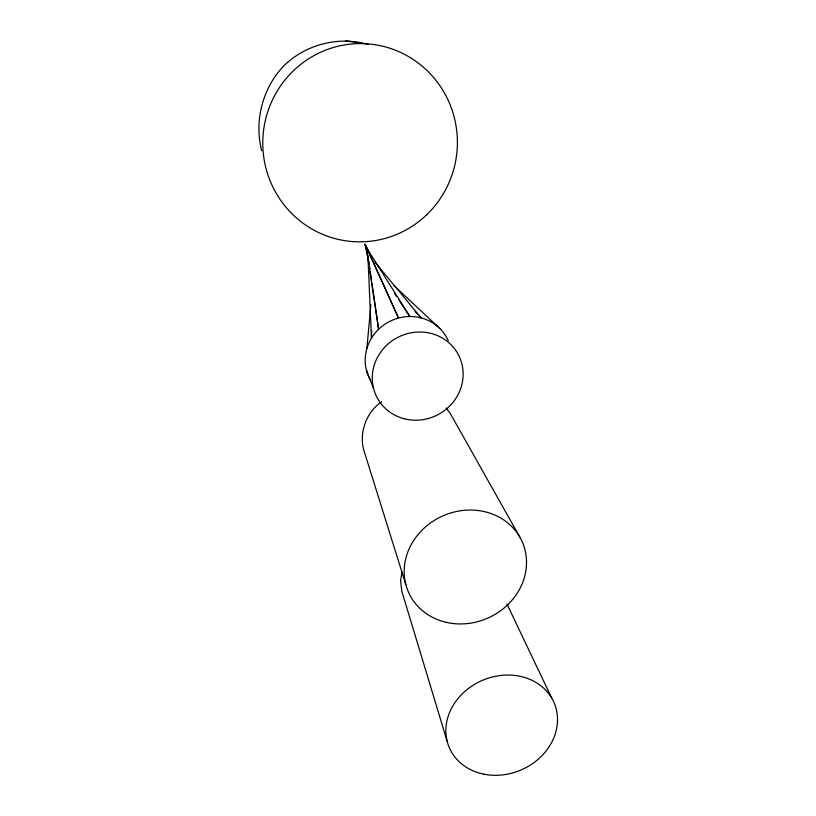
<?xml version="1.0" encoding="UTF-8"?>
<svg xmlns="http://www.w3.org/2000/svg" width="816" height="816" viewBox="0 0 816 816"><rect width="100%" height="100%" fill="white"/><g stroke="black" fill="none" stroke-linecap="round" stroke-linejoin="round"><path stroke-width="1.22" d="M371.698 330.592L371.464 338.191L367.904 255.734L368.383 258.203M366.884 348.514L370.862 304.827M402.023 572.2L400.595 580.584L401.809 591.202L447.27 741.734M381.653 401.788C366.598 411.927 359.234 431.684 363.528 449.29L405.858 584.674M368.149 44.441C338.589 35.914 305.908 44.309 283.907 65.749C262.497 88.108 254.082 120.809 261.681 150.776M345.77 40.8L362.855 43.625M394.108 285.753L440.171 328.817M415.069 311.416L417.649 314.191M419.383 316.047L421.107 317.893L374.942 262.13M446.117 408.082L450.35 413.61L520.016 537.448M394.424 293.311L396.535 296.473M398.636 299.635L409.867 316.506L366.731 248.054L366.037 245.942L378.614 329.276L371.974 283.142M506.971 604.034L551.779 698.18M366.037 245.942L398.514 318.036L366.731 248.054L367.598 251.175M366.466 370.393L373.595 388.589M365.578 246.136L364.885 244.045L368.444 259.927M366.415 248.135L367.608 253.409M368.74 260.692L369.281 264.435M369.638 266.934L370.005 269.423M370.362 271.922L371.617 280.643M370.607 380.45A43.676 41.626 -28 0 1 389.548 321.484A43.676 41.626 -28 0 1 448.3 340.792M446.117 622.312A62.189 55.835 -24.1 0 0 525.259 551.045A62.189 55.835 -24.1 0 0 424.667 527.636A62.189 55.835 -24.1 0 0 446.117 622.312M483.745 774.149A56.998 48.807 -22.9 0 0 556.451 710.012A56.998 48.807 -22.9 0 0 464.875 691.397A56.998 48.807 -22.9 0 0 483.745 774.149M426.513 214.904A99.134 97.288 -84.4 0 0 388.447 47.797A99.134 97.288 -84.4 0 0 265.292 165.454A99.134 97.288 -84.4 0 0 426.513 214.904M404.093 418.72A45.951 43.554 -27.9 0 0 462.06 364.619A45.951 43.554 -27.9 0 0 386.968 344.995A45.951 43.554 -27.9 0 0 404.093 418.72"/></g></svg>
